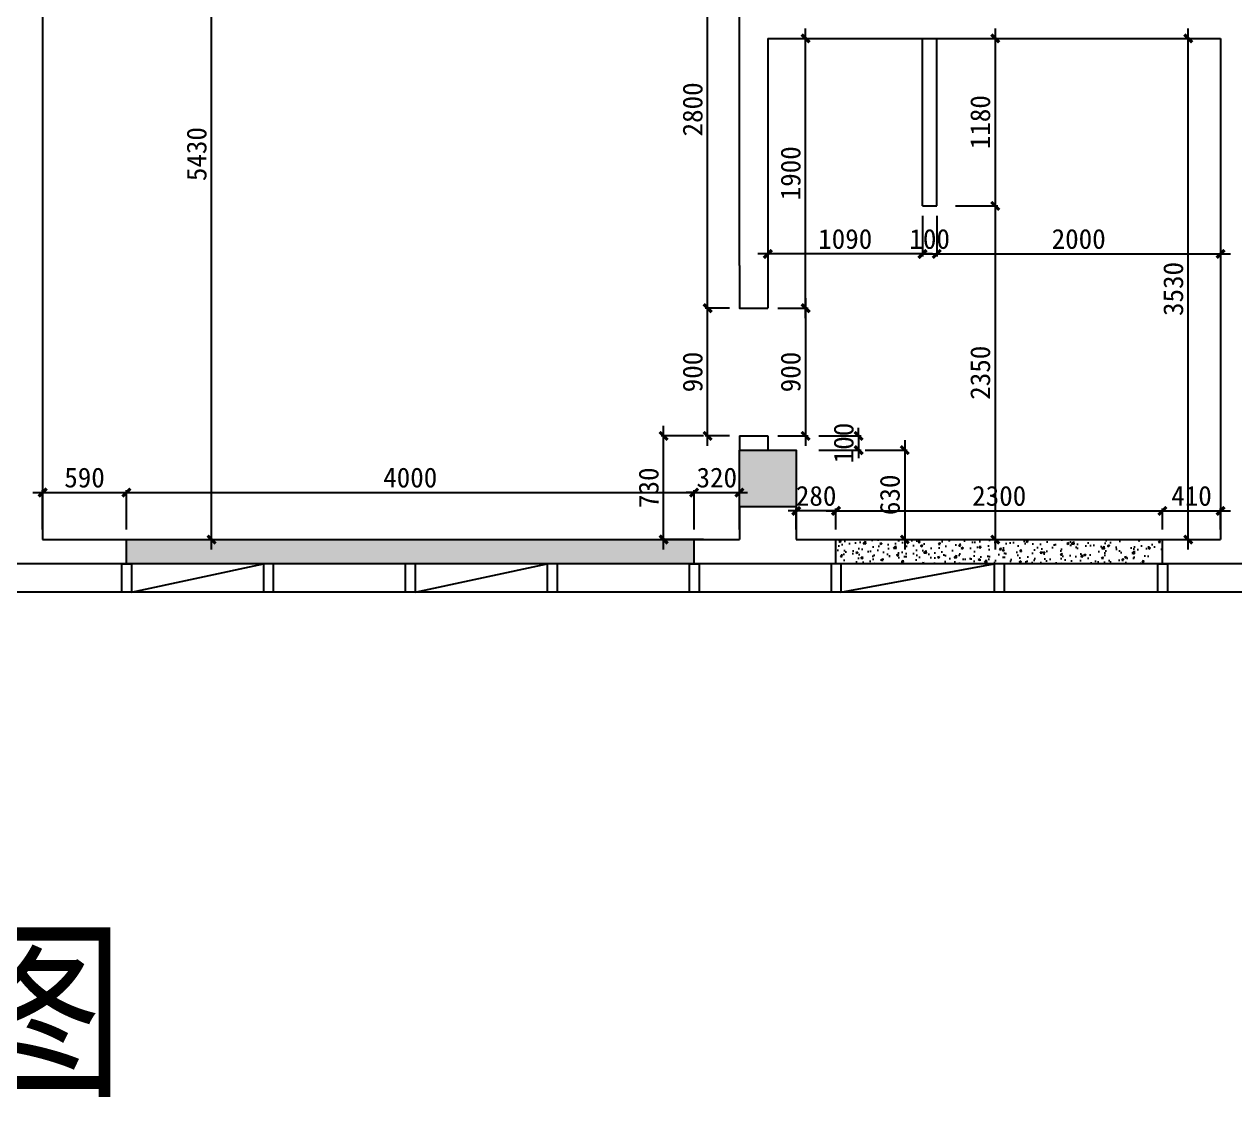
# Model space of a CAD drawing. Header units: millimetres. Extents: x 561810 to 956823, y -438984 to -391712.
# Drawn here: x 634470 to 643000, y -418565 to -411003 of the extents above; entities that cross this region are included whole.
import ezdxf

# ---------------------------------------------------------------- set-up
doc = ezdxf.new("R2010")
doc.units = ezdxf.units.MM
doc.header["$LTSCALE"] = 10
doc.header["$MEASUREMENT"] = 0
doc.layers.get('0').update_dxf_attribs({"linetype": 'CONTINUOUS'})
doc.layers.get('DEFPOINTS').update_dxf_attribs({"color": 1, "linetype": 'CONTINUOUS'})
for name, color, linetype in [('PUB_HATCH', 144, 'CONTINUOUS'), ('WALL', 7, 'CONTINUOUS'), ('WINDOW', 4, 'CONTINUOUS'), ('填充', 8, 'CONTINUOUS')]:
    doc.layers.add(name, color=color, linetype=linetype)
doc.styles.add('12', font='', dxfattribs={"width": 0.8})
doc.styles.add('施洛华标注样式', font='')
doc.styles.get('12').set_extended_font_data('SimSun')
doc.styles.get('施洛华标注样式').set_extended_font_data('SimSun')
doc.dimstyles.new('外标尺寸', dxfattribs={"dimscale": 70, "dimtxt": 3, "dimasz": 0.8, "dimexe": 0.25, "dimexo": 1, "dimgap": 0.5, "dimtad": 1, "dimdec": 0, "dimtxsty": '施洛华标注样式', "dimblk": 'ARCHTICK', "dimcen": 1.5, "dimdle": 1, "dimclrd": 250, "dimclre": 250, "dimclrt": 62, "dimadec": 0, "dimazin": 0, "dimtfac": 1, "dimtdec": 0, "dimtix": 1, "dimtmove": 1, "dimatfit": 3, "dimldrblk": 'ARCHTICK', "dimfxl": 0, "dimarcsym": 0})

# ---------------------------------------------------------------- blocks, each defined once
blk = doc.blocks.new('_ARCHTICK')
at = {"color": 0, "linetype": 'ByBlock', "const_width": 0.4}
blk.add_lwpolyline([(-0.5, -0.5), (0.5, 0.5)], dxfattribs=at)
blk = doc.blocks.new('*D724')
at = {"color": 250, "lineweight": -2}
for p, q in [((638976.1, -414702.8), (638976.1, -413832.8)), ((639256.1, -413902.8), (638958.6, -413902.8)), ((639256.1, -414632.8), (638958.6, -414632.8))]:
    blk.add_line(p, q, dxfattribs=at)
at = {"layer": 'DEFPOINTS', "color": 0}
for p in [(638976.1, -413902.8), (639510.5, -413902.8), (639510.5, -414632.8)]:
    blk.add_point(p, dxfattribs=at)
at = {"color": 250, "lineweight": -2, "xscale": 56, "yscale": 56, "zscale": 56}
for p, rotation in [((638976.1, -413902.8), 90), ((638976.1, -414632.8), 270)]:
    blk.add_blockref('_ARCHTICK', p, dxfattribs=dict(at, rotation=rotation))
at = {"color": 62, "insert": (638871.1, -414267.8), "char_height": 140, "attachment_point": 5, "rotation": 90, "style": '施洛华标注样式'}
blk.add_mtext('730', dxfattribs=at)
blk = doc.blocks.new('*D725')
at = {"color": 250, "lineweight": -2}
for p, q in [((639285.7, -413972.8), (639285.7, -412932.8)), ((639440.5, -413002.8), (639268.2, -413002.8)), ((639440.5, -413902.8), (639268.2, -413902.8))]:
    blk.add_line(p, q, dxfattribs=at)
at = {"layer": 'DEFPOINTS', "color": 0}
for p in [(639285.7, -413002.8), (639510.5, -413002.8), (639510.5, -413902.8)]:
    blk.add_point(p, dxfattribs=at)
at = {"color": 250, "lineweight": -2, "xscale": 56, "yscale": 56, "zscale": 56}
for p, rotation in [((639285.7, -413002.8), 90), ((639285.7, -413902.8), 270)]:
    blk.add_blockref('_ARCHTICK', p, dxfattribs=dict(at, rotation=rotation))
at = {"color": 62, "insert": (639180.7, -413452.8), "char_height": 140, "attachment_point": 5, "rotation": 90, "style": '施洛华标注样式'}
blk.add_mtext('900', dxfattribs=at)
blk = doc.blocks.new('*D726')
at = {"color": 250, "lineweight": -2}
for p, q in [((639440.5, -410202.8), (639268.2, -410202.8)), ((639285.7, -413072.8), (639285.7, -410132.8)), ((639440.5, -413002.8), (639268.2, -413002.8))]:
    blk.add_line(p, q, dxfattribs=at)
at = {"layer": 'DEFPOINTS', "color": 0}
for p in [(639285.7, -410202.8), (639510.5, -410202.8), (639510.5, -413002.8)]:
    blk.add_point(p, dxfattribs=at)
at = {"color": 250, "lineweight": -2, "xscale": 56, "yscale": 56, "zscale": 56}
for p, rotation in [((639285.7, -410202.8), 90), ((639285.7, -413002.8), 270)]:
    blk.add_blockref('_ARCHTICK', p, dxfattribs=dict(at, rotation=rotation))
at = {"color": 62, "insert": (639180.7, -411602.8), "char_height": 140, "attachment_point": 5, "rotation": 90, "style": '施洛华标注样式'}
blk.add_mtext('2800', dxfattribs=at)
blk = doc.blocks.new('*D729')
at = {"color": 250, "lineweight": -2}
for p, q in [((639710.5, -412352.8), (639710.5, -412638.7)), ((640800.5, -412352.8), (640800.5, -412638.7)), ((640870.5, -412621.2), (639640.5, -412621.2))]:
    blk.add_line(p, q, dxfattribs=at)
at = {"layer": 'DEFPOINTS', "color": 0}
for p in [(639710.5, -412282.8), (640800.5, -412282.8), (639710.5, -412621.2)]:
    blk.add_point(p, dxfattribs=at)
at = {"color": 250, "lineweight": -2, "xscale": 56, "yscale": 56, "zscale": 56, "rotation": 180}
blk.add_blockref('_ARCHTICK', (639710.5, -412621.2), dxfattribs=at)
at = {"color": 250, "lineweight": -2, "xscale": 56, "yscale": 56, "zscale": 56}
blk.add_blockref('_ARCHTICK', (640800.5, -412621.2), dxfattribs=at)
at = {"color": 62, "insert": (640255.5, -412516.2), "char_height": 140, "attachment_point": 5, "style": '施洛华标注样式'}
blk.add_mtext('1090', dxfattribs=at)
blk = doc.blocks.new('*D730')
at = {"color": 250, "lineweight": -2}
for p, q in [((640800.5, -412352.8), (640800.5, -412638.7)), ((640900.5, -412352.8), (640900.5, -412638.7)), ((640800.5, -412621.2), (640744.5, -412621.2)), ((640800.5, -412621.2), (640900.5, -412621.2)), ((640900.5, -412621.2), (640956.5, -412621.2))]:
    blk.add_line(p, q, dxfattribs=at)
at = {"layer": 'DEFPOINTS', "color": 0}
for p in [(640800.5, -412282.8), (640900.5, -412282.8), (640900.5, -412621.2)]:
    blk.add_point(p, dxfattribs=at)
at = {"color": 250, "lineweight": -2, "xscale": 56, "yscale": 56, "zscale": 56}
blk.add_blockref('_ARCHTICK', (640800.5, -412621.2), dxfattribs=at)
at = {"color": 250, "lineweight": -2, "xscale": 56, "yscale": 56, "zscale": 56, "rotation": 180}
blk.add_blockref('_ARCHTICK', (640900.5, -412621.2), dxfattribs=at)
at = {"color": 62, "insert": (640850.5, -412516.2), "char_height": 140, "attachment_point": 5, "style": '施洛华标注样式'}
blk.add_mtext('100', dxfattribs=at)
blk = doc.blocks.new('*D731')
at = {"color": 250, "lineweight": -2}
for p, q in [((640900.5, -412352.8), (640900.5, -412638.7)), ((642900.5, -412352.8), (642900.5, -412638.7)), ((640830.5, -412621.2), (642970.5, -412621.2))]:
    blk.add_line(p, q, dxfattribs=at)
at = {"layer": 'DEFPOINTS', "color": 0}
for p in [(640900.5, -412282.8), (642900.5, -412282.8), (642900.5, -412621.2)]:
    blk.add_point(p, dxfattribs=at)
at = {"color": 250, "lineweight": -2, "xscale": 56, "yscale": 56, "zscale": 56, "rotation": 180}
blk.add_blockref('_ARCHTICK', (640900.5, -412621.2), dxfattribs=at)
at = {"color": 250, "lineweight": -2, "xscale": 56, "yscale": 56, "zscale": 56}
blk.add_blockref('_ARCHTICK', (642900.5, -412621.2), dxfattribs=at)
at = {"color": 62, "insert": (641900.5, -412516.2), "char_height": 140, "attachment_point": 5, "style": '施洛华标注样式'}
blk.add_mtext('2000', dxfattribs=at)
blk = doc.blocks.new('*D732')
at = {"color": 250, "lineweight": -2}
for p, q in [((641312.5, -411032.8), (641312.5, -412352.8)), ((641032.5, -411102.8), (641330, -411102.8)), ((641032.5, -412282.8), (641330, -412282.8))]:
    blk.add_line(p, q, dxfattribs=at)
at = {"layer": 'DEFPOINTS', "color": 0}
for p in [(640900.5, -411102.8), (640850.5, -412282.8), (641312.5, -412282.8)]:
    blk.add_point(p, dxfattribs=at)
at = {"color": 250, "lineweight": -2, "xscale": 56, "yscale": 56, "zscale": 56}
for p, rotation in [((641312.5, -411102.8), 90), ((641312.5, -412282.8), 270)]:
    blk.add_blockref('_ARCHTICK', p, dxfattribs=dict(at, rotation=rotation))
at = {"color": 62, "insert": (641207.5, -411692.8), "char_height": 140, "attachment_point": 5, "rotation": 90, "style": '施洛华标注样式'}
blk.add_mtext('1180', dxfattribs=at)
blk = doc.blocks.new('*D733')
at = {"color": 250, "lineweight": -2}
for p, q in [((641312.5, -412212.8), (641312.5, -414702.8)), ((641032.5, -412282.8), (641330, -412282.8)), ((641032.5, -414632.8), (641330, -414632.8))]:
    blk.add_line(p, q, dxfattribs=at)
at = {"layer": 'DEFPOINTS', "color": 0}
for p in [(640900.5, -412282.8), (640900.5, -414632.8), (641312.5, -414632.8)]:
    blk.add_point(p, dxfattribs=at)
at = {"color": 250, "lineweight": -2, "xscale": 56, "yscale": 56, "zscale": 56}
for p, rotation in [((641312.5, -412282.8), 90), ((641312.5, -414632.8), 270)]:
    blk.add_blockref('_ARCHTICK', p, dxfattribs=dict(at, rotation=rotation))
at = {"color": 62, "insert": (641207.5, -413457.8), "char_height": 140, "attachment_point": 5, "rotation": 90, "style": '施洛华标注样式'}
blk.add_mtext('2350', dxfattribs=at)
blk = doc.blocks.new('*D734')
at = {"color": 250, "lineweight": -2}
for p, q in [((639976.3, -413072.8), (639976.3, -411032.8)), ((639780.5, -411102.8), (639993.8, -411102.8)), ((639780.5, -413002.8), (639993.8, -413002.8))]:
    blk.add_line(p, q, dxfattribs=at)
at = {"layer": 'DEFPOINTS', "color": 0}
for p in [(639710.5, -411102.8), (639976.3, -411102.8), (639710.5, -413002.8)]:
    blk.add_point(p, dxfattribs=at)
at = {"color": 250, "lineweight": -2, "xscale": 56, "yscale": 56, "zscale": 56}
for p, rotation in [((639976.3, -411102.8), 90), ((639976.3, -413002.8), 270)]:
    blk.add_blockref('_ARCHTICK', p, dxfattribs=dict(at, rotation=rotation))
at = {"color": 62, "insert": (639871.3, -412052.8), "char_height": 140, "attachment_point": 5, "rotation": 90, "style": '施洛华标注样式'}
blk.add_mtext('1900', dxfattribs=at)
blk = doc.blocks.new('*D735')
at = {"color": 250, "lineweight": -2}
for p, q in [((639976.3, -412932.8), (639976.3, -413972.8)), ((639780.5, -413002.8), (639993.8, -413002.8)), ((639780.5, -413902.8), (639993.8, -413902.8))]:
    blk.add_line(p, q, dxfattribs=at)
at = {"layer": 'DEFPOINTS', "color": 0}
for p in [(639710.5, -413002.8), (639710.5, -413902.8), (639976.3, -413902.8)]:
    blk.add_point(p, dxfattribs=at)
at = {"color": 250, "lineweight": -2, "xscale": 56, "yscale": 56, "zscale": 56}
for p, rotation in [((639976.3, -413002.8), 90), ((639976.3, -413902.8), 270)]:
    blk.add_blockref('_ARCHTICK', p, dxfattribs=dict(at, rotation=rotation))
at = {"color": 62, "insert": (639871.3, -413452.8), "char_height": 140, "attachment_point": 5, "rotation": 90, "style": '施洛华标注样式'}
blk.add_mtext('900', dxfattribs=at)
blk = doc.blocks.new('*D736')
at = {"color": 250, "lineweight": -2}
for p, q in [((640349.9, -413902.8), (640349.9, -413846.8)), ((640069.9, -413902.8), (640367.4, -413902.8)), ((640349.9, -413902.8), (640349.9, -414002.8)), ((640069.9, -414002.8), (640367.4, -414002.8)), ((640349.9, -414002.8), (640349.9, -414058.8))]:
    blk.add_line(p, q, dxfattribs=at)
at = {"layer": 'DEFPOINTS', "color": 0}
for p in [(639710.5, -413902.8), (639910.5, -414002.8), (640349.9, -414002.8)]:
    blk.add_point(p, dxfattribs=at)
at = {"color": 250, "lineweight": -2, "xscale": 56, "yscale": 56, "zscale": 56}
for p, rotation in [((640349.9, -413902.8), 270), ((640349.9, -414002.8), 90)]:
    blk.add_blockref('_ARCHTICK', p, dxfattribs=dict(at, rotation=rotation))
at = {"color": 62, "insert": (640244.9, -413952.8), "char_height": 140, "attachment_point": 5, "rotation": 90, "style": '施洛华标注样式'}
blk.add_mtext('100', dxfattribs=at)
blk = doc.blocks.new('*D737')
at = {"color": 250, "lineweight": -2}
for p, q in [((640675.5, -413932.8), (640675.5, -414702.8)), ((640395.5, -414002.8), (640693, -414002.8)), ((640395.5, -414632.8), (640693, -414632.8))]:
    blk.add_line(p, q, dxfattribs=at)
at = {"layer": 'DEFPOINTS', "color": 0}
for p in [(639910.5, -414002.8), (639910.5, -414632.8), (640675.5, -414632.8)]:
    blk.add_point(p, dxfattribs=at)
at = {"color": 250, "lineweight": -2, "xscale": 56, "yscale": 56, "zscale": 56}
for p, rotation in [((640675.5, -414002.8), 90), ((640675.5, -414632.8), 270)]:
    blk.add_blockref('_ARCHTICK', p, dxfattribs=dict(at, rotation=rotation))
at = {"color": 62, "insert": (640570.5, -414317.8), "char_height": 140, "attachment_point": 5, "rotation": 90, "style": '施洛华标注样式'}
blk.add_mtext('630', dxfattribs=at)
blk = doc.blocks.new('*D738')
at = {"color": 250, "lineweight": -2}
for p, q in [((642672.5, -414702.8), (642672.5, -411032.8)), ((642672.5, -411102.8), (642655, -411102.8)), ((642560.5, -414632.8), (642690, -414632.8))]:
    blk.add_line(p, q, dxfattribs=at)
at = {"layer": 'DEFPOINTS', "color": 0}
for p in [(642672.5, -411102.8), (642679.7, -411102.8), (642490.5, -414632.8)]:
    blk.add_point(p, dxfattribs=at)
at = {"color": 250, "lineweight": -2, "xscale": 56, "yscale": 56, "zscale": 56}
for p, rotation in [((642672.5, -411102.8), 90), ((642672.5, -414632.8), 270)]:
    blk.add_blockref('_ARCHTICK', p, dxfattribs=dict(at, rotation=rotation))
at = {"color": 62, "insert": (642567.5, -412867.8), "char_height": 140, "attachment_point": 5, "rotation": 90, "style": '施洛华标注样式'}
blk.add_mtext('3530', dxfattribs=at)
blk = doc.blocks.new('*D739')
at = {"color": 250, "lineweight": -2}
for p, q in [((635790.9, -414702.8), (635790.9, -409132.8)), ((635790.9, -409202.8), (635773.4, -409202.8)), ((635790.9, -414632.8), (635773.4, -414632.8))]:
    blk.add_line(p, q, dxfattribs=at)
at = {"layer": 'DEFPOINTS', "color": 0}
for p in [(635790.9, -409202.8), (635850.9, -409202.8), (635850.9, -414632.8)]:
    blk.add_point(p, dxfattribs=at)
at = {"color": 250, "lineweight": -2, "xscale": 56, "yscale": 56, "zscale": 56}
for p, rotation in [((635790.9, -409202.8), 90), ((635790.9, -414632.8), 270)]:
    blk.add_blockref('_ARCHTICK', p, dxfattribs=dict(at, rotation=rotation))
at = {"color": 62, "insert": (635685.9, -411917.8), "char_height": 140, "attachment_point": 5, "rotation": 90, "style": '施洛华标注样式'}
blk.add_mtext('5430', dxfattribs=at)
blk = doc.blocks.new('*D846')
at = {"color": 250, "lineweight": -2}
for p, q in [((639910.5, -414430.9), (639854.5, -414430.9)), ((639910.5, -414562.8), (639910.5, -414413.4)), ((640190.5, -414430.9), (639910.5, -414430.9)), ((640190.5, -414562.8), (640190.5, -414413.4)), ((640190.5, -414430.9), (640246.5, -414430.9))]:
    blk.add_line(p, q, dxfattribs=at)
at = {"layer": 'DEFPOINTS', "color": 0}
for p in [(639910.5, -414430.9), (639910.5, -414632.8), (640190.5, -414632.8)]:
    blk.add_point(p, dxfattribs=at)
at = {"color": 250, "lineweight": -2, "xscale": 56, "yscale": 56, "zscale": 56}
blk.add_blockref('_ARCHTICK', (639910.5, -414430.9), dxfattribs=at)
at = {"color": 250, "lineweight": -2, "xscale": 56, "yscale": 56, "zscale": 56, "rotation": 180}
blk.add_blockref('_ARCHTICK', (640190.5, -414430.9), dxfattribs=at)
at = {"color": 62, "insert": (640050.5, -414325.9), "char_height": 140, "attachment_point": 5, "style": '施洛华标注样式'}
blk.add_mtext('280', dxfattribs=at)
blk = doc.blocks.new('*D847')
at = {"color": 250, "lineweight": -2}
for p, q in [((640120.5, -414430.9), (642560.5, -414430.9)), ((640190.5, -414562.8), (640190.5, -414413.4)), ((642490.5, -414562.8), (642490.5, -414413.4))]:
    blk.add_line(p, q, dxfattribs=at)
at = {"layer": 'DEFPOINTS', "color": 0}
for p in [(642490.5, -414430.9), (640190.5, -414632.8), (642490.5, -414632.8)]:
    blk.add_point(p, dxfattribs=at)
at = {"color": 250, "lineweight": -2, "xscale": 56, "yscale": 56, "zscale": 56, "rotation": 180}
blk.add_blockref('_ARCHTICK', (640190.5, -414430.9), dxfattribs=at)
at = {"color": 250, "lineweight": -2, "xscale": 56, "yscale": 56, "zscale": 56}
blk.add_blockref('_ARCHTICK', (642490.5, -414430.9), dxfattribs=at)
at = {"color": 62, "insert": (641340.5, -414325.9), "char_height": 140, "attachment_point": 5, "style": '施洛华标注样式'}
blk.add_mtext('2300', dxfattribs=at)
blk = doc.blocks.new('*D848')
at = {"color": 250, "lineweight": -2}
for p, q in [((642420.5, -414430.9), (642970.5, -414430.9)), ((642490.5, -414562.8), (642490.5, -414413.4)), ((642900.5, -414562.8), (642900.5, -414413.4))]:
    blk.add_line(p, q, dxfattribs=at)
at = {"layer": 'DEFPOINTS', "color": 0}
for p in [(642900.5, -414430.9), (642490.5, -414632.8), (642900.5, -414632.8)]:
    blk.add_point(p, dxfattribs=at)
at = {"color": 250, "lineweight": -2, "xscale": 56, "yscale": 56, "zscale": 56, "rotation": 180}
blk.add_blockref('_ARCHTICK', (642490.5, -414430.9), dxfattribs=at)
at = {"color": 250, "lineweight": -2, "xscale": 56, "yscale": 56, "zscale": 56}
blk.add_blockref('_ARCHTICK', (642900.5, -414430.9), dxfattribs=at)
at = {"color": 62, "insert": (642695.5, -414325.9), "char_height": 140, "attachment_point": 5, "style": '施洛华标注样式'}
blk.add_mtext('410', dxfattribs=at)
blk = doc.blocks.new('*D849')
at = {"color": 250, "lineweight": -2}
for p, q in [((634530.5, -414301.9), (635260.5, -414301.9)), ((634600.5, -414562.8), (634600.5, -414284.4)), ((635190.5, -414562.8), (635190.5, -414284.4))]:
    blk.add_line(p, q, dxfattribs=at)
at = {"layer": 'DEFPOINTS', "color": 0}
for p in [(635190.5, -414301.9), (634600.5, -414632.8), (635190.5, -414632.8)]:
    blk.add_point(p, dxfattribs=at)
at = {"color": 250, "lineweight": -2, "xscale": 56, "yscale": 56, "zscale": 56, "rotation": 180}
blk.add_blockref('_ARCHTICK', (634600.5, -414301.9), dxfattribs=at)
at = {"color": 250, "lineweight": -2, "xscale": 56, "yscale": 56, "zscale": 56}
blk.add_blockref('_ARCHTICK', (635190.5, -414301.9), dxfattribs=at)
at = {"color": 62, "insert": (634895.5, -414196.9), "char_height": 140, "attachment_point": 5, "style": '施洛华标注样式'}
blk.add_mtext('590', dxfattribs=at)
blk = doc.blocks.new('*D850')
at = {"color": 250, "lineweight": -2}
for p, q in [((635120.5, -414301.9), (639260.5, -414301.9)), ((635190.5, -414562.8), (635190.5, -414284.4)), ((639190.5, -414562.8), (639190.5, -414284.4))]:
    blk.add_line(p, q, dxfattribs=at)
at = {"layer": 'DEFPOINTS', "color": 0}
for p in [(639190.5, -414301.9), (635190.5, -414632.8), (639190.5, -414632.8)]:
    blk.add_point(p, dxfattribs=at)
at = {"color": 250, "lineweight": -2, "xscale": 56, "yscale": 56, "zscale": 56, "rotation": 180}
blk.add_blockref('_ARCHTICK', (635190.5, -414301.9), dxfattribs=at)
at = {"color": 250, "lineweight": -2, "xscale": 56, "yscale": 56, "zscale": 56}
blk.add_blockref('_ARCHTICK', (639190.5, -414301.9), dxfattribs=at)
at = {"color": 62, "insert": (637190.5, -414196.9), "char_height": 140, "attachment_point": 5, "style": '施洛华标注样式'}
blk.add_mtext('4000', dxfattribs=at)
blk = doc.blocks.new('*D851')
at = {"color": 250, "lineweight": -2}
for p, q in [((639190.5, -414301.9), (639134.5, -414301.9)), ((639190.5, -414562.8), (639190.5, -414284.4)), ((639190.5, -414301.9), (639510.5, -414301.9)), ((639510.5, -414562.8), (639510.5, -414284.4)), ((639510.5, -414301.9), (639566.5, -414301.9))]:
    blk.add_line(p, q, dxfattribs=at)
at = {"layer": 'DEFPOINTS', "color": 0}
for p in [(639510.5, -414301.9), (639190.5, -414632.8), (639510.5, -414632.8)]:
    blk.add_point(p, dxfattribs=at)
at = {"color": 250, "lineweight": -2, "xscale": 56, "yscale": 56, "zscale": 56}
blk.add_blockref('_ARCHTICK', (639190.5, -414301.9), dxfattribs=at)
at = {"color": 250, "lineweight": -2, "xscale": 56, "yscale": 56, "zscale": 56, "rotation": 180}
blk.add_blockref('_ARCHTICK', (639510.5, -414301.9), dxfattribs=at)
at = {"color": 62, "insert": (639350.5, -414196.9), "char_height": 140, "attachment_point": 5, "style": '施洛华标注样式'}
blk.add_mtext('320', dxfattribs=at)

msp = doc.modelspace()

# ---------------------------------------------------------------- hatches: boundary and pattern name
h = msp.add_hatch()
h.set_pattern_fill('AR-CONC', color=250, scale=20, style=0)
h.set_pattern_definition([(50, (639190.49, -414802.76), (143.452, -12.5504), [15, -165]), (355, (639190.49, -414802.76), (-27.75, 150.4384), [12, -132]), (100.4514, (639202.44, -414803.8), (115.702, 137.888), [12.748, -140.2284]), (46.184, (639190.49, -414762.76), (213.448, -33.104), [22.5, -247.5]), (96.6356, (639208.27, -414765.51), (186.933, 194.824), [19.122, -210.343]), (351.184, (639190.49, -414762.76), (186.932, 194.824), [18, -198]), (21, (639210.49, -414772.76), (119.3814, -80.5238), [15, -165]), (326, (639210.49, -414772.76), (48.663, 145.03), [12, -132]), (71.4514, (639220.44, -414779.47), (168.0445, 64.506), [12.748, -140.2284]), (37.5, (639190.487, -414802.755), (2.432, 66.5788), [0, -130.4, 0, -134, 0, -132.5]), (7.5, (639190.49, -414802.755), (52.6139, 78.8823), [0, -76.4, 0, -127.4, 0, -50.5]), (327.5, (639145.887, -414802.755), (106.7645, -4.511), [0, -50, 0, -156, 0, -207]), (317.5, (639125.89, -414802.755), (116.6372, 20.021), [0, -65, 0, -103.6, 0, -147])])
h.paths.add_polyline_path([(639190.5, -414802.8), (639190.5, -414632.8), (635190.5, -414632.8), (635190.5, -414802.8), (635225.5, -414802.8)])
h = msp.add_hatch()
h.set_pattern_fill('AR-CONC', color=250, scale=20, style=0)
h.set_pattern_definition([(50, (642490.49, -414802.76), (143.452, -12.5504), [15, -165]), (355, (642490.49, -414802.76), (-27.75, 150.438), [12, -132]), (100.4514, (642502.44, -414803.8), (115.702, 137.888), [12.748, -140.228]), (46.184, (642490.49, -414762.76), (213.448, -33.104), [22.5, -247.5]), (96.636, (642508.27, -414765.51), (186.933, 194.824), [19.122, -210.343]), (351.184, (642490.49, -414762.76), (186.932, 194.824), [18, -198]), (21, (642510.49, -414772.76), (119.3814, -80.524), [15, -165]), (326, (642510.49, -414772.76), (48.663, 145.03), [12, -132]), (71.4514, (642520.44, -414779.47), (168.0445, 64.506), [12.748, -140.228]), (37.5, (642490.487, -414802.755), (2.432, 66.5788), [0, -130.4, 0, -134, 0, -132.5]), (7.5, (642490.49, -414802.755), (52.614, 78.8823), [0, -76.4, 0, -127.4, 0, -50.5]), (327.5, (642445.887, -414802.755), (106.7645, -4.511), [0, -50, 0, -156, 0, -207]), (317.5, (642425.89, -414802.755), (116.6372, 20.021), [0, -65, 0, -103.6, 0, -147])])
h.paths.add_polyline_path([(640190.5, -414632.8), (640190.5, -414802.8), (640225.5, -414802.8), (642490.5, -414802.8), (642490.5, -414632.8)])
at = {"layer": 'PUB_HATCH'}
h = msp.add_hatch(color=256, dxfattribs=at)
h.paths.add_polyline_path([(627520.5, -414402.8), (627520.5, -414002.8), (627920.5, -414002.8), (627920.5, -414402.8)])
h.paths.add_polyline_path([(615660.5, -414402.8), (615660.5, -414002.8), (616060.5, -414002.8), (616060.5, -414402.8)])
h.paths.add_polyline_path([(615660.5, -409202.8), (615660.5, -408802.8), (616060.5, -408802.8), (616060.5, -409202.8)])
h.paths.add_polyline_path([(615660.5, -402742.8), (615660.5, -402342.8), (616060.5, -402342.8), (616060.5, -402742.8)])
h.paths.add_polyline_path([(651370.5, -402742.8), (651370.5, -402342.8), (651770.5, -402342.8), (651770.5, -402742.8)])
h.paths.add_polyline_path([(651370.5, -409202.8), (651370.5, -408802.8), (651770.5, -408802.8), (651770.5, -409202.8)])
h.paths.add_polyline_path([(651370.5, -414402.8), (651370.5, -414002.8), (651770.5, -414002.8), (651770.5, -414402.8)])
h.paths.add_polyline_path([(639510.5, -414402.8), (639510.5, -414002.8), (639910.5, -414002.8), (639910.5, -414402.8)])

# ---------------------------------------------------------------- linework, layer by layer
at = {"color": 1}
for p, q in [((635155.5, -414802.8), (635155.5, -415002.8)), ((635155.5, -414802.8), (635225.5, -414802.8)), ((635225.5, -414802.8), (635225.5, -415002.8)), ((635225.5, -415002.8), (636155.5, -414802.8)), ((636155.5, -414802.8), (636155.5, -415002.8)), ((636225.5, -414802.8), (636225.5, -415002.8)), ((637155.5, -414802.8), (637155.5, -415002.8)), ((637225.5, -414802.8), (637225.5, -415002.8)), ((637225.5, -415002.8), (638155.5, -414802.8)), ((638155.5, -414802.8), (638155.5, -415002.8)), ((638225.5, -414802.8), (638225.5, -415002.8)), ((639155.5, -414802.8), (639155.5, -415002.8)), ((639225.5, -414802.8), (639225.5, -415002.8)), ((640155.5, -414802.8), (640155.5, -415002.8)), ((640225.5, -414802.8), (640225.5, -415002.8)), ((640225.5, -415002.8), (641305.5, -414802.8)), ((641305.5, -414802.8), (641305.5, -415002.8)), ((641375.5, -414802.8), (641375.5, -415002.8)), ((642455.5, -414802.8), (642455.5, -415002.8)), ((642525.5, -414802.8), (642525.5, -415002.8))]:
    msp.add_line(p, q, dxfattribs=at)
for points in [[(640225.5, -414802.8), (640155.5, -414802.8)], [(642455.5, -414802.8), (642525.5, -414802.8)]]:
    msp.add_lwpolyline(points, dxfattribs=at)
at = {"layer": 'WALL'}
for p, q in [((634600.5, -409202.8), (634600.5, -414632.8)), ((639710.5, -411102.8), (639710.5, -413002.8)), ((639710.5, -411102.8), (642900.5, -411102.8)), ((640800.5, -412282.8), (640800.5, -411102.8)), ((640900.5, -412282.8), (640900.5, -411102.8)), ((642900.5, -411102.8), (642900.5, -414632.8)), ((640800.5, -412282.8), (640900.5, -412282.8)), ((639510.5, -413902.8), (639510.5, -414002.8)), ((639710.5, -413902.8), (639710.5, -414002.8)), ((639510.5, -414402.8), (639510.5, -414632.8)), ((639910.5, -414402.8), (639910.5, -414632.8)), ((634600.5, -414632.8), (639510.5, -414632.8)), ((639910.5, -414632.8), (642900.5, -414632.8))]:
    msp.add_line(p, q, dxfattribs=at)
for points in [[(639510.5, -412702.8), (639510.5, -410502.8), (639510.5, -410502.8), (639510.5, -410202.8), (639710.5, -410202.8)], [(639510.5, -412702.8), (639510.5, -412702.8), (639510.5, -413002.8), (639710.5, -413002.8)], [(639510.5, -413902.8), (639710.5, -413902.8)], [(639510.5, -414402.8), (639510.5, -414002.8), (639910.5, -414002.8), (639910.5, -414402.8), (639510.5, -414402.8)], [(639510.5, -414402.8), (639510.5, -414002.8), (639910.5, -414002.8), (639910.5, -414402.8), (639510.5, -414402.8)], [(639600.5, -414002.8), (639800.5, -414002.8)], [(635190.5, -414802.8), (635190.5, -414632.8)], [(639155.5, -414802.8), (639225.5, -414802.8), (639190.5, -414802.8), (639190.5, -414632.8)], [(640190.5, -414802.8), (640190.5, -414632.8)], [(642490.5, -414802.8), (642490.5, -414632.8)]]:
    msp.add_lwpolyline(points, dxfattribs=at)
at = {"layer": 'WINDOW'}
for p, q in [((652220.5, -414802.8), (615220.5, -414802.8)), ((652340.5, -415002.8), (615020.5, -415002.8))]:
    msp.add_line(p, q, dxfattribs=at)

# ---------------------------------------------------------------- texts
at = {"layer": '填充', "color": 142, "ltscale": 0.01, "style": '12', "width": 0.8}
msp.add_text('墙体尺寸图', height=1000, dxfattribs=at).set_placement((629711.8, -418450.5))

# ---------------------------------------------------------------- dimensions: what is measured, and where the dimension line sits
at = {"color": 1}
for base, p1, p2, picture, middle in [((635790.9, -409202.8), (635850.9, -414632.8), (635850.9, -409202.8), '*D739', (635685.9, -411917.8)), ((639285.7, -410202.8), (639510.5, -413002.8), (639510.5, -410202.8), '*D726', (639180.7, -411602.8)), ((639976.3, -411102.8), (639710.5, -413002.8), (639710.5, -411102.8), '*D734', (639871.3, -412052.8)), ((641312.5, -412282.8), (640900.5, -411102.8), (640850.5, -412282.8), '*D732', (641207.5, -411692.8)), ((642672.5, -411102.8), (642490.5, -414632.8), (642679.7, -411102.8), '*D738', (642567.5, -412867.8)), ((641312.5, -414632.8), (640900.5, -412282.8), (640900.5, -414632.8), '*D733', (641207.5, -413457.8)), ((639285.7, -413002.8), (639510.5, -413902.8), (639510.5, -413002.8), '*D725', (639180.7, -413452.8)), ((639976.3, -413902.8), (639710.5, -413002.8), (639710.5, -413902.8), '*D735', (639871.3, -413452.8)), ((638976.1, -413902.8), (639510.5, -414632.8), (639510.5, -413902.8), '*D724', (638871.1, -414267.8)), ((640349.9, -414002.8), (639710.5, -413902.8), (639910.5, -414002.8), '*D736', (640244.9, -413952.8)), ((640675.5, -414632.8), (639910.5, -414002.8), (639910.5, -414632.8), '*D737', (640570.5, -414317.8))]:
    dim = msp.add_linear_dim(base=base, p1=p1, p2=p2, angle=90, dimstyle='外标尺寸', override={"dimtxt": 2}, dxfattribs=at)
    dim.commit()
    dim.dimension.update_dxf_attribs({"geometry": picture, "text_midpoint": middle})
for base, p1, p2, picture, middle in [((639710.5, -412621.2), (640800.5, -412282.8), (639710.5, -412282.8), '*D729', (640255.5, -412516.2)), ((640900.5, -412621.2), (640800.5, -412282.8), (640900.5, -412282.8), '*D730', (640850.5, -412516.2)), ((642900.5, -412621.2), (640900.5, -412282.8), (642900.5, -412282.8), '*D731', (641900.5, -412516.2)), ((635190.5, -414301.9), (634600.5, -414632.8), (635190.5, -414632.8), '*D849', (634895.5, -414196.9)), ((639190.5, -414301.9), (635190.5, -414632.8), (639190.5, -414632.8), '*D850', (637190.5, -414196.9)), ((639510.5, -414301.9), (639190.5, -414632.8), (639510.5, -414632.8), '*D851', (639350.5, -414196.9)), ((639910.5, -414430.9), (640190.5, -414632.8), (639910.5, -414632.8), '*D846', (640050.5, -414325.9)), ((642490.5, -414430.9), (640190.5, -414632.8), (642490.5, -414632.8), '*D847', (641340.5, -414325.9)), ((642900.5, -414430.9), (642490.5, -414632.8), (642900.5, -414632.8), '*D848', (642695.5, -414325.9))]:
    dim = msp.add_linear_dim(base=base, p1=p1, p2=p2, dimstyle='外标尺寸', override={"dimtxt": 2}, dxfattribs=at)
    dim.commit()
    dim.dimension.update_dxf_attribs({"geometry": picture, "text_midpoint": middle})

doc.saveas('drawing.dxf')
